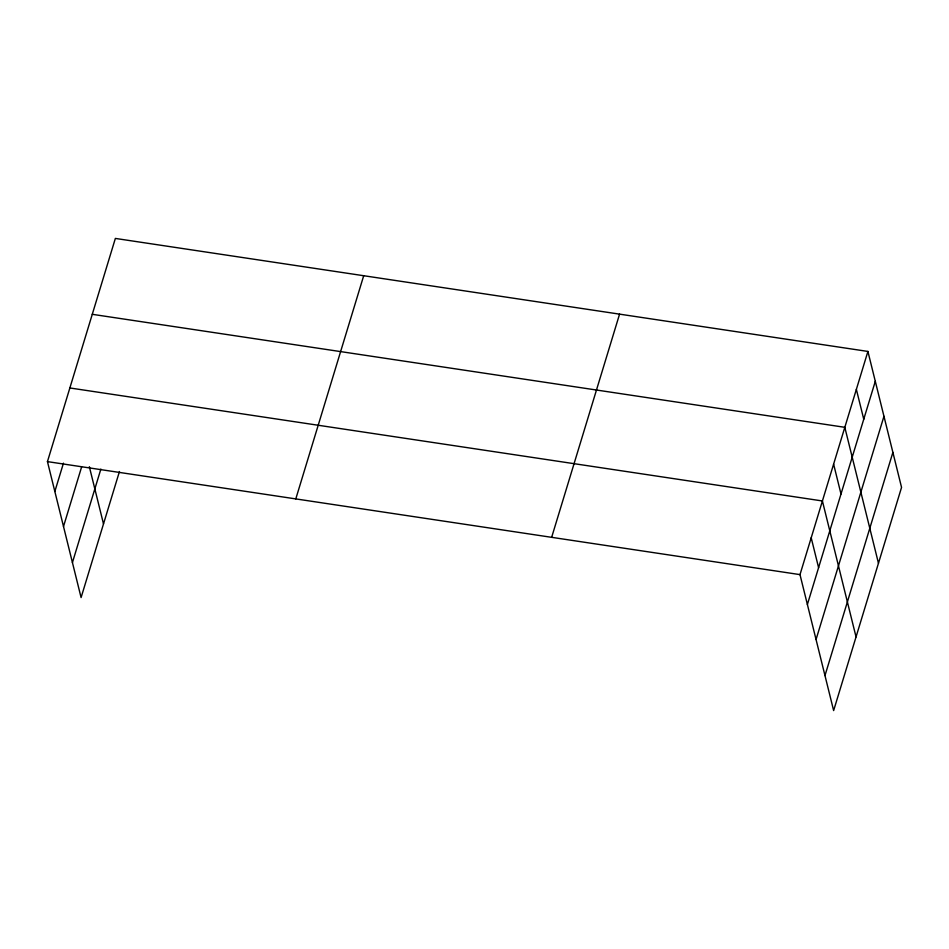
<?xml version="1.0" encoding="UTF-8"?>
<svg xmlns="http://www.w3.org/2000/svg" width="949" height="949" viewBox="0 0 949 949"><rect width="100%" height="100%" fill="white"/><g stroke="black" fill="none" stroke-linecap="round" stroke-linejoin="round"><path stroke-width="1.42" d="M119.455 471.511L81.092 597.562L47.45 461.617L115.363 238.424L867.908 351.438L901.55 487.383L833.637 710.576L799.995 574.62L867.908 351.438M54.84 491.487L63.464 463.159M63.5 526.493L81.602 467.003M72.432 562.555L100.879 469.079M295.791 498.913L363.704 275.72M551.654 537.324L619.567 314.143M807.385 604.489L875.298 381.296M816.057 639.496L883.958 416.303M824.978 675.569L892.89 452.376M92.267 314.309L844.812 427.311L878.466 563.267M69.858 387.963L822.403 500.965L856.045 636.921M47.45 461.617L799.995 574.62M856.366 389.375L863.756 419.244M833.613 464.144L841.004 494.014M811.205 537.798L818.596 567.668M89.348 466.706L103.5 523.919"/></g></svg>
